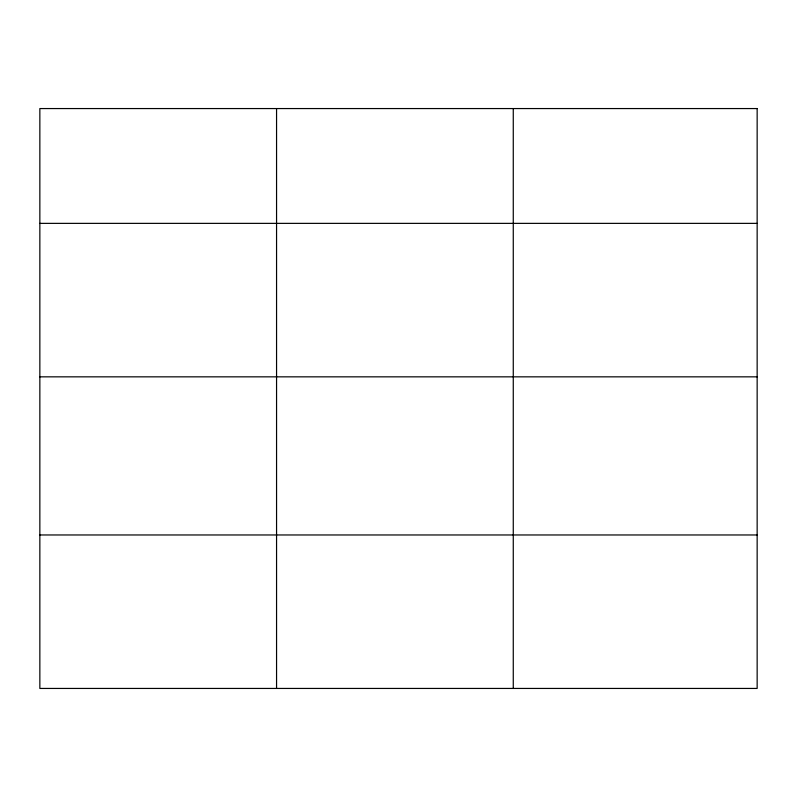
<?xml version="1.0" encoding="UTF-8"?>
<svg xmlns="http://www.w3.org/2000/svg" width="797" height="797" viewBox="0 0 797 797"><rect width="100%" height="100%" fill="white"/><g stroke="black" fill="none" stroke-linecap="round" stroke-linejoin="round"><path stroke-width="1.2" d="M39.85 223.369L757.15 223.369M39.85 376.842L757.15 376.842M39.85 534.966L757.15 534.966M513.268 108.561L513.268 688.439M276.559 108.561L276.559 688.439M757.15 108.561L39.85 108.561L39.85 688.439L757.15 688.439L757.15 108.561"/></g></svg>
